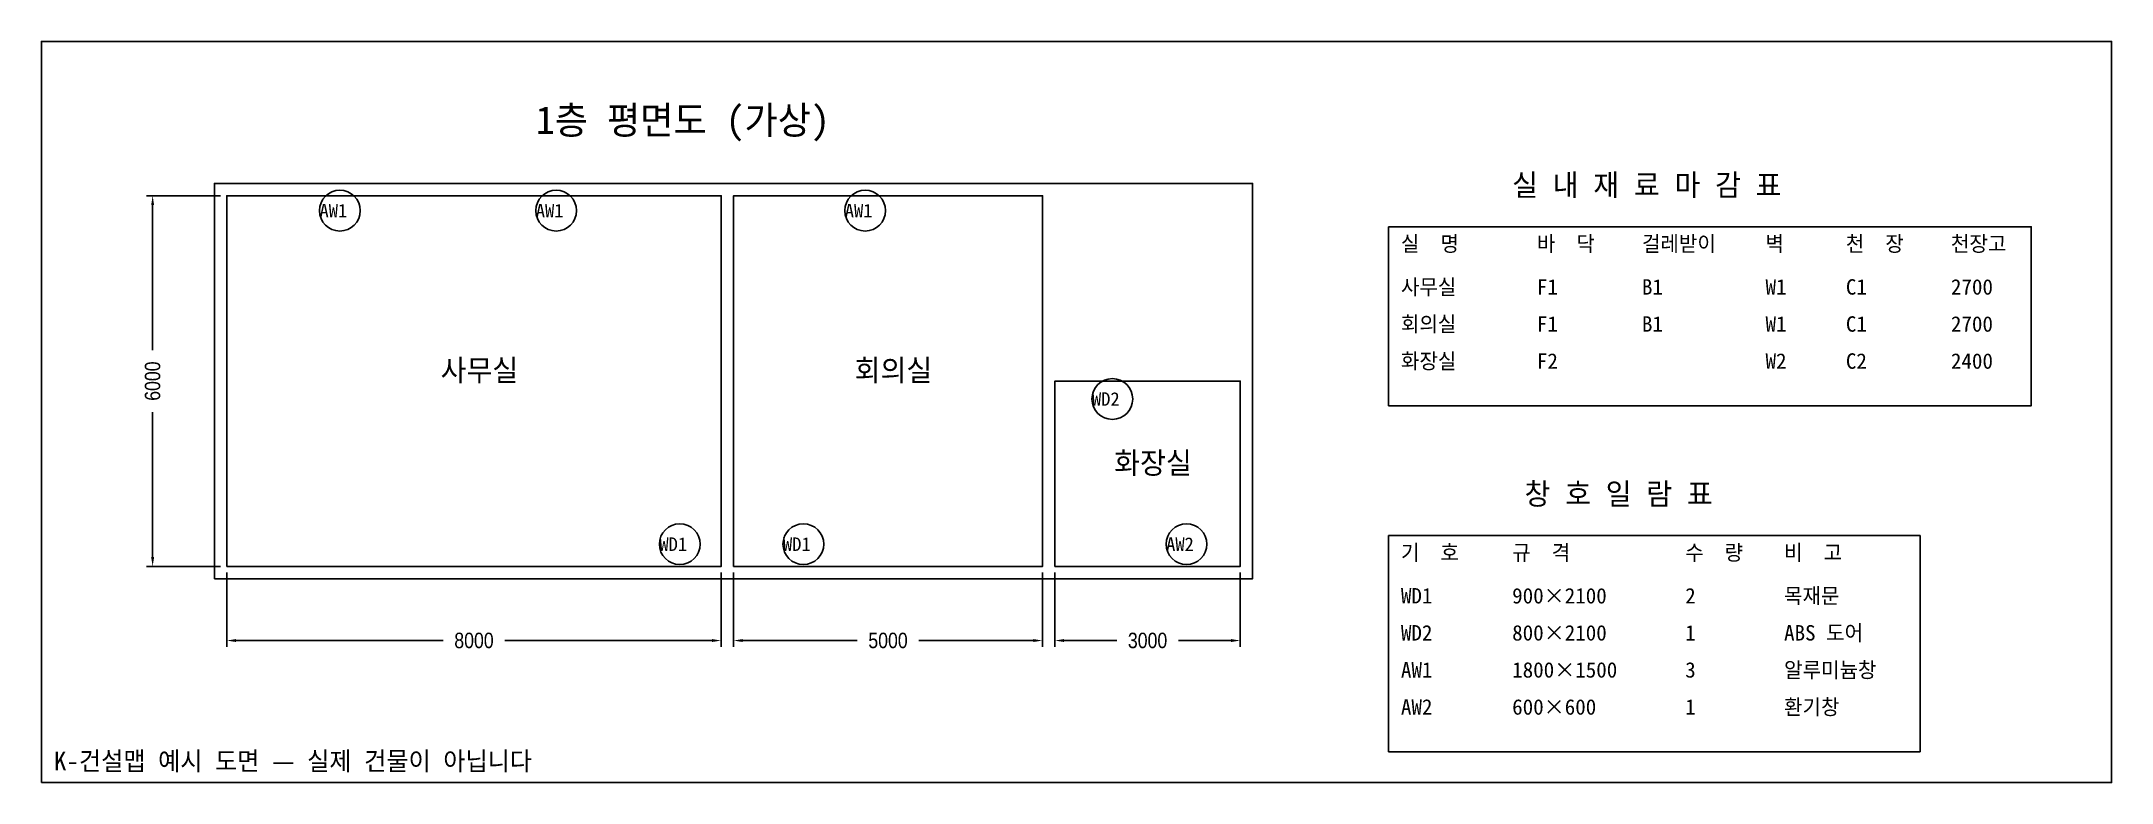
# Model space of a CAD drawing. Header units: millimetres. Extents: x -3000 to 30500, y -3500 to 8500.
import ezdxf

# ---------------------------------------------------------------- set-up
doc = ezdxf.new("R2010")
doc.units = ezdxf.units.MM
for name, color, linetype in [('A-글자', 7, 'Continuous'), ('A-도곽', 8, 'Continuous'), ('A-벽', 7, 'Continuous'), ('A-실', 3, 'Continuous'), ('A-실명', 2, 'Continuous'), ('A-창호', 4, 'Continuous'), ('A-치수', 1, 'Continuous'), ('A-표', 5, 'Continuous')]:
    doc.layers.add(name, color=color, linetype=linetype)
doc.styles.add('OpenSansCondensed-Light', font='OpenSansCondensed-Light.ttf')
doc.dimstyles.get("Standard").update_dxf_attribs({"dimtxt": 250, "dimasz": 150, "dimexe": 100, "dimexo": 100, "dimtad": 1, "dimcen": 2.5, "dimazin": 3, "dimtfac": 1, "dimtmove": 0, "dimatfit": 3})

# ---------------------------------------------------------------- blocks, each defined once
blk = doc.blocks.new('_CLOSEDFILLED')
at = {"color": 0, "linetype": 'BYBLOCK'}
blk.add_solid([(-1, 0.16), (0, 0), (-1, -0.16)], dxfattribs=at)
blk = doc.blocks.new('*D1')
for p, q in [((0, -100), (0, -1300)), ((8000, -100), (8000, -1300)), ((150, -1200), (3500, -1200)), ((4500, -1200), (7850, -1200))]:
    blk.add_line(p, q)
at = {"layer": 'Defpoints'}
for p in [(0, 0), (8000, 0), (0, -1200)]:
    blk.add_point(p, dxfattribs=at)
at = {"layer": 'A-치수', "xscale": 150, "yscale": 150, "rotation": 180}
blk.add_blockref('_CLOSEDFILLED', (0, -1200), dxfattribs=at)
at = {"layer": 'A-치수', "xscale": 150, "yscale": 150}
blk.add_blockref('_CLOSEDFILLED', (8000, -1200), dxfattribs=at)
at = {"layer": 'A-치수', "insert": (4000, -1200), "char_height": 250, "attachment_point": 5, "style": 'OpenSansCondensed-Light'}
blk.add_mtext('8000', dxfattribs=at)
blk = doc.blocks.new('*D2')
for p, q in [((8200, -100), (8200, -1300)), ((13200, -100), (13200, -1300)), ((8350, -1200), (10200, -1200)), ((11200, -1200), (13050, -1200))]:
    blk.add_line(p, q)
at = {"layer": 'Defpoints'}
for p in [(8200, 0), (13200, 0), (8200, -1200)]:
    blk.add_point(p, dxfattribs=at)
at = {"layer": 'A-치수', "xscale": 150, "yscale": 150, "rotation": 180}
blk.add_blockref('_CLOSEDFILLED', (8200, -1200), dxfattribs=at)
at = {"layer": 'A-치수', "xscale": 150, "yscale": 150}
blk.add_blockref('_CLOSEDFILLED', (13200, -1200), dxfattribs=at)
at = {"layer": 'A-치수', "insert": (10700, -1200), "char_height": 250, "attachment_point": 5, "style": 'OpenSansCondensed-Light'}
blk.add_mtext('5000', dxfattribs=at)
blk = doc.blocks.new('*D3')
for p, q in [((13400, -100), (13400, -1300)), ((16400, -100), (16400, -1300)), ((13550, -1200), (14400, -1200)), ((15400, -1200), (16250, -1200))]:
    blk.add_line(p, q)
at = {"layer": 'Defpoints'}
for p in [(13400, 0), (16400, 0), (13400, -1200)]:
    blk.add_point(p, dxfattribs=at)
at = {"layer": 'A-치수', "xscale": 150, "yscale": 150, "rotation": 180}
blk.add_blockref('_CLOSEDFILLED', (13400, -1200), dxfattribs=at)
at = {"layer": 'A-치수', "xscale": 150, "yscale": 150}
blk.add_blockref('_CLOSEDFILLED', (16400, -1200), dxfattribs=at)
at = {"layer": 'A-치수', "insert": (14900, -1200), "char_height": 250, "attachment_point": 5, "style": 'OpenSansCondensed-Light'}
blk.add_mtext('3000', dxfattribs=at)
blk = doc.blocks.new('*D4')
for p, q in [((-100, 6000), (-1300, 6000)), ((-1200, 3500), (-1200, 5850)), ((-1200, 150), (-1200, 2500)), ((-100, 0), (-1300, 0))]:
    blk.add_line(p, q)
at = {"layer": 'Defpoints'}
for p in [(0, 6000), (-1200, 0), (0, 0)]:
    blk.add_point(p, dxfattribs=at)
at = {"layer": 'A-치수', "xscale": 150, "yscale": 150}
for p, rotation in [((-1200, 6000), 90), ((-1200, 0), 270)]:
    blk.add_blockref('_CLOSEDFILLED', p, dxfattribs=dict(at, rotation=rotation))
at = {"layer": 'A-치수', "insert": (-1200, 3000), "char_height": 250, "attachment_point": 5, "rotation": 90, "style": 'OpenSansCondensed-Light'}
blk.add_mtext('6000', dxfattribs=at)

msp = doc.modelspace()

# ---------------------------------------------------------------- linework, layer by layer
at = {"layer": 'A-도곽'}
msp.add_lwpolyline([(-3000, -3500), (30500, -3500), (30500, 8500), (-3000, 8500)], close=True, dxfattribs=at)
at = {"layer": 'A-벽'}
msp.add_lwpolyline([(-200, -200), (16600, -200), (16600, 6200), (-200, 6200)], close=True, dxfattribs=at)
at = {"layer": 'A-실'}
for points in [[(0, 0), (8000, 0), (8000, 6000), (0, 6000)], [(8200, 0), (13200, 0), (13200, 6000), (8200, 6000)], [(13400, 0), (16400, 0), (16400, 3000), (13400, 3000)]]:
    msp.add_lwpolyline(points, close=True, dxfattribs=at)
at = {"layer": 'A-창호'}
for centre in [(1830, 5760), (5330, 5760), (10330, 5760), (14330, 2710), (7330, 360), (9330, 360), (15530, 360)]:
    msp.add_circle(centre, 330, dxfattribs=at)
at = {"layer": 'A-표'}
for points in [[(18800, 5500), (29200, 5500), (29200, 2600), (18800, 2600)], [(18800, 500), (27400, 500), (27400, -3000), (18800, -3000)]]:
    msp.add_lwpolyline(points, close=True, dxfattribs=at)

# ---------------------------------------------------------------- texts
at = {"layer": 'A-글자'}
for s, height, p in [('1층 평면도 (가상)', 450, (5000, 7000)), ('K-건설맵 예시 도면 — 실제 건물이 아닙니다', 300, (-2800, -3300))]:
    msp.add_text(s, height=height, dxfattribs=at).set_placement(p)
at = {"layer": 'A-실명'}
for s, p in [('사무실', (3460, 3000)), ('회의실', (10160, 3000)), ('화장실', (14360, 1500))]:
    msp.add_text(s, height=350, dxfattribs=at).set_placement(p)
at = {"layer": 'A-창호'}
for s, p in [('AW1', (1500, 5650)), ('AW1', (5000, 5650)), ('AW1', (10000, 5650)), ('WD2', (14000, 2600)), ('WD1', (7000, 250)), ('WD1', (9000, 250)), ('AW2', (15200, 250))]:
    msp.add_text(s, height=220, dxfattribs=at).set_placement(p)
at = {"layer": 'A-표'}
for s, height, p in [('실 내 재 료 마 감 표', 350, (20800, 6000)), ('실  명', 250, (19000, 5100)), ('바  닥', 250, (21200, 5100)), ('걸레받이', 250, (22900, 5100)), ('벽', 250, (24900, 5100)), ('천  장', 250, (26200, 5100)), ('천장고', 250, (27900, 5100)), ('사무실', 250, (19000, 4400)), ('F1', 250, (21200, 4400)), ('B1', 250, (22900, 4400)), ('W1', 250, (24900, 4400)), ('C1', 250, (26200, 4400)), ('2700', 250, (27900, 4400)), ('회의실', 250, (19000, 3800)), ('F1', 250, (21200, 3800)), ('B1', 250, (22900, 3800)), ('W1', 250, (24900, 3800)), ('C1', 250, (26200, 3800)), ('2700', 250, (27900, 3800)), ('화장실', 250, (19000, 3200)), ('F2', 250, (21200, 3200)), ('W2', 250, (24900, 3200)), ('C2', 250, (26200, 3200)), ('2400', 250, (27900, 3200)), ('창 호 일 람 표', 350, (21000, 1000)), ('기  호', 250, (19000, 100)), ('규  격', 250, (20800, 100)), ('수  량', 250, (23600, 100)), ('비  고', 250, (25200, 100)), ('목재문', 250, (25200, -600)), ('WD1', 250, (19000, -600)), ('900×2100', 250, (20800, -600)), ('2', 250, (23600, -600)), ('WD2', 250, (19000, -1200)), ('800×2100', 250, (20800, -1200)), ('1', 250, (23600, -1200)), ('ABS 도어', 250, (25200, -1200)), ('AW1', 250, (19000, -1800)), ('1800×1500', 250, (20800, -1800)), ('3', 250, (23600, -1800)), ('알루미늄창', 250, (25200, -1800)), ('AW2', 250, (19000, -2400)), ('600×600', 250, (20800, -2400)), ('1', 250, (23600, -2400)), ('환기창', 250, (25200, -2400))]:
    msp.add_text(s, height=height, dxfattribs=at).set_placement(p)

# ---------------------------------------------------------------- dimensions: what is measured, and where the dimension line sits
at = {"layer": 'A-치수'}
dim = msp.add_linear_dim(base=(-1200, 0), p1=(0, 0), p2=(0, 6000), angle=90, dimstyle='Standard', dxfattribs=at)
dim.commit()
dim.dimension.update_dxf_attribs({"geometry": '*D4', "text_midpoint": (-1200, 3000)})
for base, p1, p2, picture, middle in [((0, -1200), (0, 0), (8000, 0), '*D1', (4000, -1200)), ((8200, -1200), (8200, 0), (13200, 0), '*D2', (10700, -1200)), ((13400, -1200), (13400, 0), (16400, 0), '*D3', (14900, -1200))]:
    dim = msp.add_linear_dim(base=base, p1=p1, p2=p2, dimstyle='Standard', dxfattribs=at)
    dim.commit()
    dim.dimension.update_dxf_attribs({"geometry": picture, "text_midpoint": middle})

doc.saveas('drawing.dxf')
